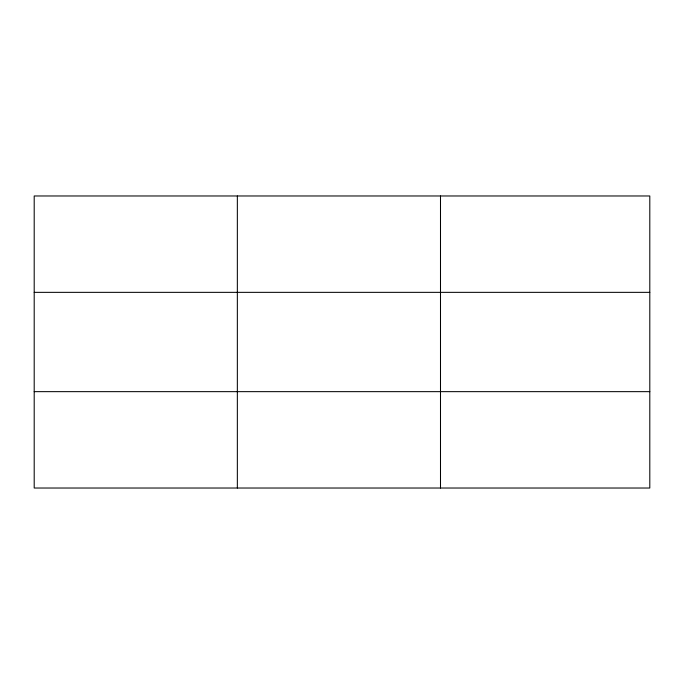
<?xml version="1.0" encoding="UTF-8"?>
<svg xmlns="http://www.w3.org/2000/svg" width="684" height="684" viewBox="0 0 684 684"><rect width="100%" height="100%" fill="white"/><g stroke="black" fill="none" stroke-linecap="round" stroke-linejoin="round"><path stroke-width="1.03" d="M237.348 488.025L237.348 195.975M440.496 488.025L440.496 195.975M649.8 391.65L649.8 488.025L34.2 488.025L34.2 195.975L649.8 195.975L649.8 391.65L34.2 391.65M34.2 292.35L649.8 292.35"/></g></svg>
